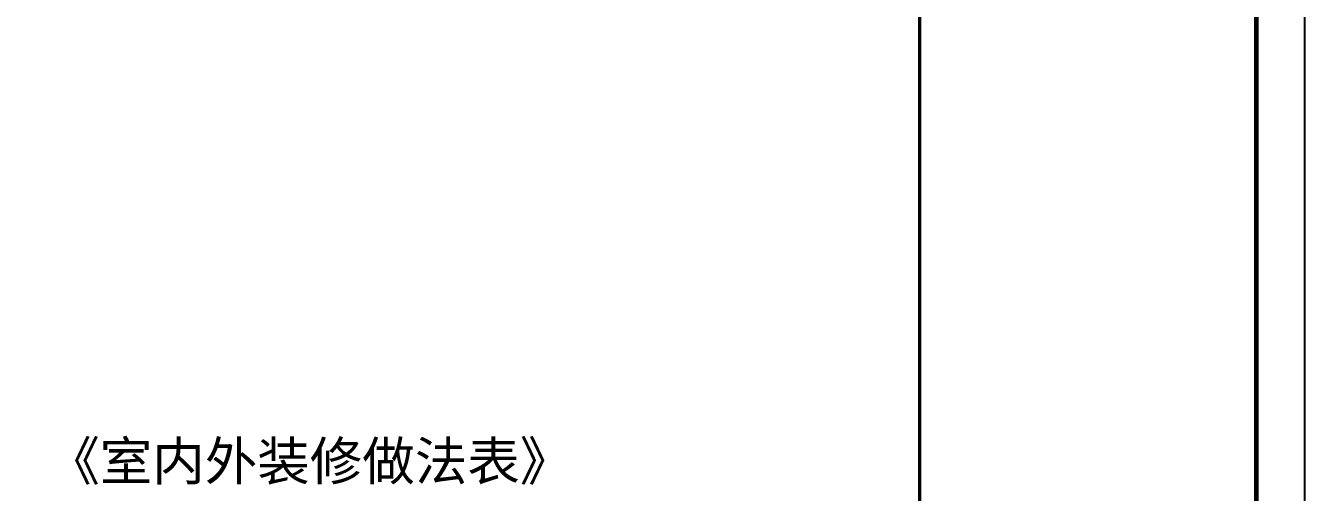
# Model space of a CAD drawing. Extents: x 609585 to 758557, y 501145 to 763045.
# Drawn here: x 731978 to 758557, y 519159 to 528867 of the extents above; entities that cross this region are included whole.
import ezdxf

# ---------------------------------------------------------------- set-up
doc = ezdxf.new("R2010")
doc.units = 0
doc.header["$LTSCALE"] = 1000
doc.header["$MEASUREMENT"] = 0
doc.layers.add('S-1-TEXT', color=7, linetype='Continuous', lineweight=18)
doc.layers.add('图框', color=140, linetype='Continuous')
doc.styles.add('黑体', font='')
doc.styles.get('黑体').set_extended_font_data('SimHei')

msp = doc.modelspace()

# ---------------------------------------------------------------- linework, layer by layer
at = {"layer": '图框'}
msp.add_lwpolyline([(674457, 560545), (758557, 560545), (758557, 501145), (674457, 501145)], close=True, dxfattribs=at)
msp.add_lwpolyline([(674457, 560545), (758557, 560545), (758557, 501145), (674457, 501145)], close=True, dxfattribs=at)
at = {"layer": '图框', "const_width": 100}
msp.add_lwpolyline([(757557, 502145), (757557, 559545), (676957, 559545), (676957, 502145)], close=True, dxfattribs=at)
at = {"layer": '图框', "const_width": 70}
msp.add_lwpolyline([(750562, 502145), (750562, 559545)], dxfattribs=at)

# ---------------------------------------------------------------- texts
at = {"layer": 'S-1-TEXT', "style": '黑体'}
msp.add_text('《室内外装修做法表》', height=800, dxfattribs=at).set_placement((732429, 519412))

doc.saveas('drawing.dxf')
